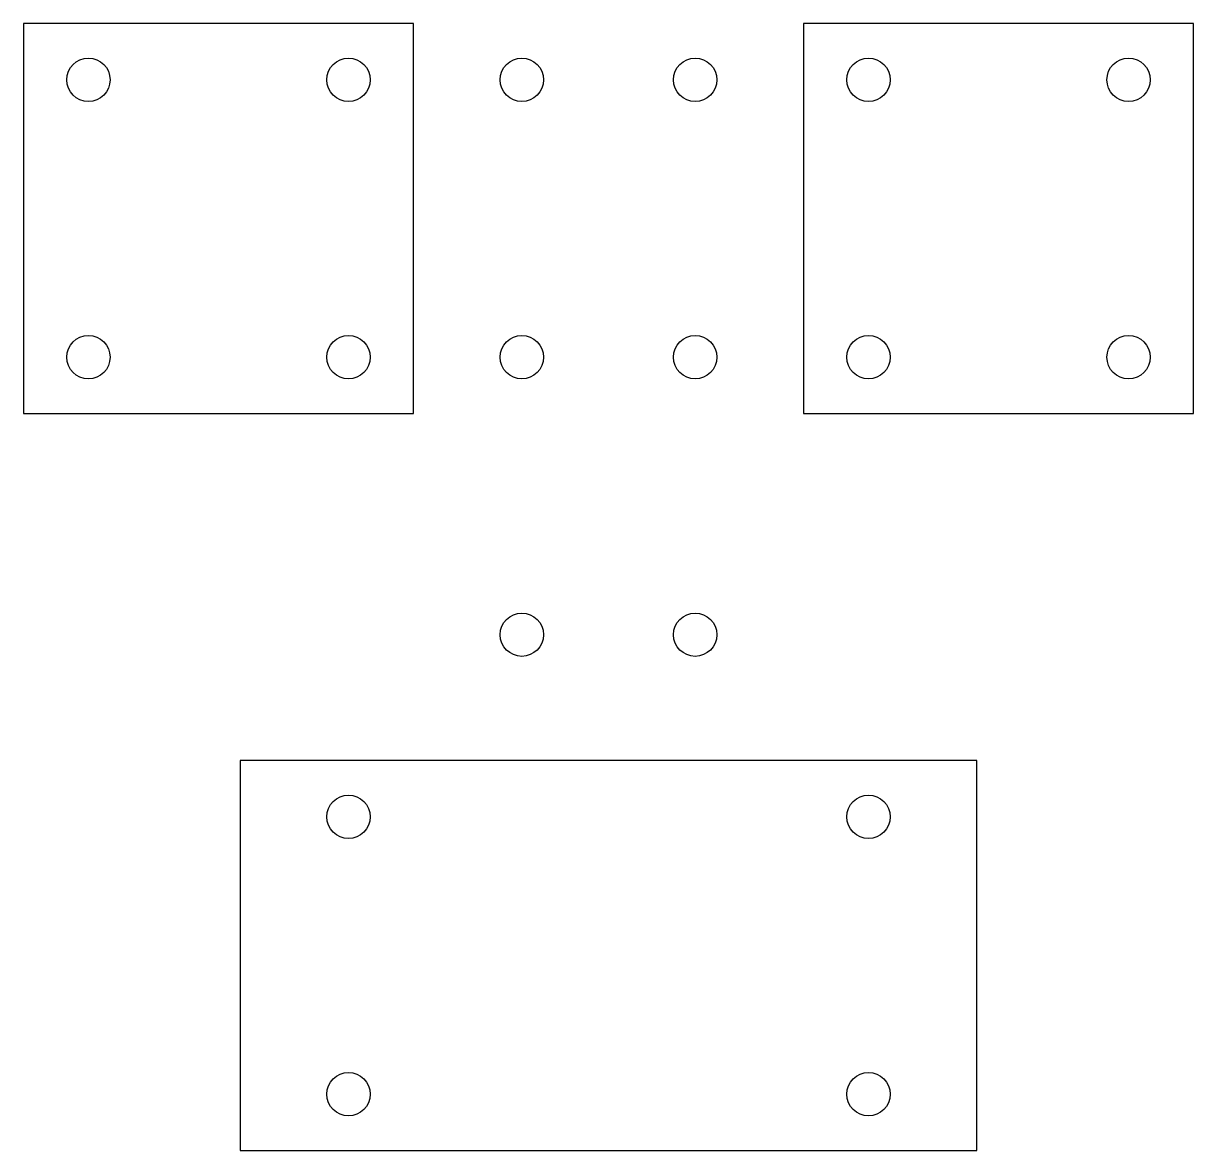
# Model space of a CAD drawing. Header units: millimetres. Extents: x 12 to 148, y 6 to 136.
import ezdxf

# ---------------------------------------------------------------- set-up
doc = ezdxf.new("R2010")
doc.units = ezdxf.units.MM

msp = doc.modelspace()

# ---------------------------------------------------------------- linework, layer by layer
for points in [[(12.5, 136.5), (12.5, 91.5), (57.5, 91.5), (57.5, 136.5)], [(102.5, 136.5), (102.5, 91.5), (147.5, 91.5), (147.5, 136.5)], [(37.5, 6.5), (122.5, 6.5), (122.5, 51.5), (37.5, 51.5)]]:
    msp.add_lwpolyline(points, close=True)
for centre in [(20, 130), (50, 130), (70, 130), (90, 130, 5), (110, 130), (140, 130), (20, 98), (50, 98), (70, 98), (90, 98), (110, 98), (140, 98), (70, 66), (90, 66), (50, 45), (110, 45), (50, 13), (110, 13)]:
    msp.add_circle(centre, 2.5)

doc.saveas('drawing.dxf')
